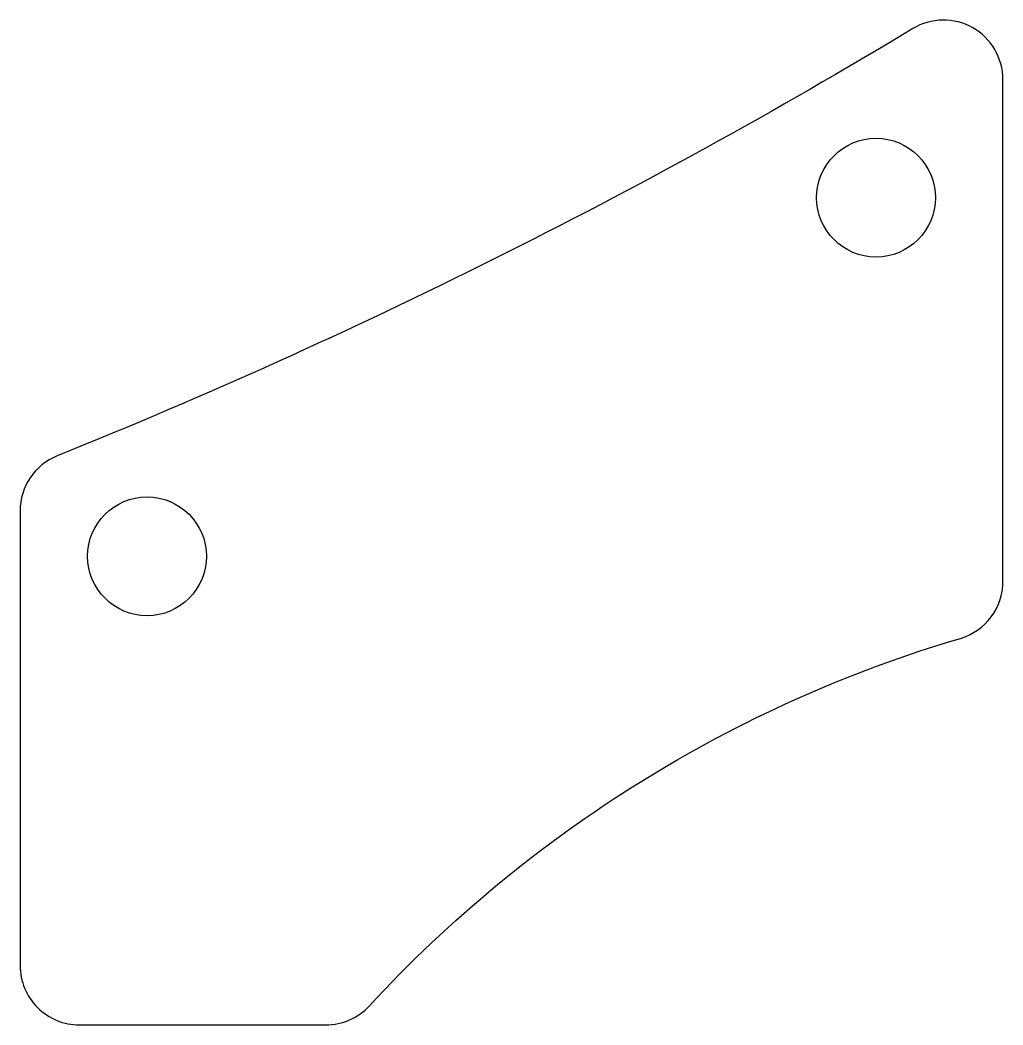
# Model space of a CAD drawing. Header units: millimetres. Extents: x 30.1 to 48.3, y -16.9 to 1.7.
import ezdxf

# ---------------------------------------------------------------- set-up
doc = ezdxf.new("R2010")
doc.units = ezdxf.units.MM
doc.layers.get('0').update_dxf_attribs({"linetype": 'CONTINUOUS'})

msp = doc.modelspace()

# ---------------------------------------------------------------- linework, layer by layer
msp.add_lwpolyline([(30.751, -6.365, 0.305823), (30.063, -7.385), (30.063, -15.805, 0.414214), (31.163, -16.905), (35.724, -16.905, 0.209311), (36.532, -16.551, -0.135282), (47.475, -9.745, 0.332314), (48.263, -8.69), (48.263, 0.607, 0.583786), (46.594, 1.549, -0.039825)], format="xyb", close=True)
for centre in [(45.913, -1.582), (32.413, -8.225)]:
    msp.add_circle(centre, 1.1)

doc.saveas('drawing.dxf')
